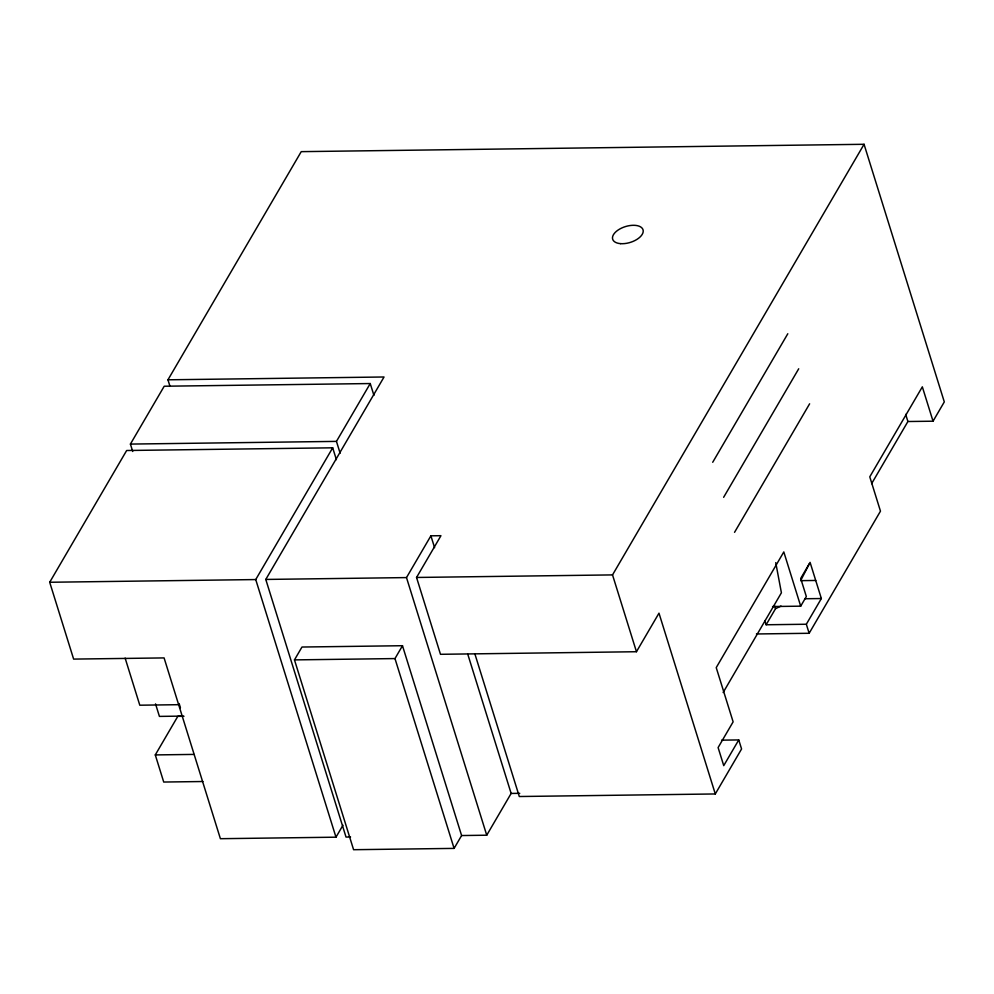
<?xml version="1.0" encoding="UTF-8"?>
<svg xmlns="http://www.w3.org/2000/svg" width="994" height="994" viewBox="0 0 994 994"><rect width="100%" height="100%" fill="white"/><g stroke="black" fill="none" stroke-linecap="round" stroke-linejoin="round"><path stroke-width="1.49" d="M809.414 563.685L800.642 580.658L815.714 580.459M342.98 825.194L335.972 837.184L220.395 838.7L164.085 657.916L73.631 659.097L49.7 582.26L126.66 450.506L332.692 447.809L336.382 459.65M132.724 451.487L130.413 444.082L164.209 386.231L370.24 383.547L373.93 395.388M169.763 385.622L167.961 379.807L301.232 151.647L864.059 144.292L944.3 401.911L933.043 421.195L907.907 421.518L871.614 483.656M335.972 837.184L255.731 579.564L332.692 447.809M340.134 453.227L336.457 441.386L370.24 383.547M202.925 781.52L163.724 782.042L155.288 754.918L177.802 716.351L183.989 716.276M350.547 836.998L346.024 837.06L265.783 579.44L384.044 376.987L167.961 379.807M294.472 659.892L301.977 647.032L402.483 645.715L461.601 835.544L454.096 848.391L353.591 849.708L294.472 659.892L394.978 658.575L402.483 645.715M461.601 835.544L486.737 835.208L406.496 577.589L430.899 535.816L440.951 535.691L416.548 577.464L440.479 654.3L636.458 651.729L658.985 613.174L715.295 793.957L519.303 796.517L474.995 654.263M636.458 651.729L612.528 574.905L864.059 144.292M486.737 835.208L511.14 793.436L467.789 654.263M712.71 462.285L787.807 333.736M723.632 497.311L798.716 368.774M734.541 532.337L809.625 403.8M723.147 692.532L781.408 592.797L775.742 562.629M772.562 606.526L800.704 606.166L806.333 596.524L800.704 578.446L810.085 562.38L821.355 598.537L806.333 624.244L766.125 624.766L775.519 608.701L781.035 606.079M721.582 740.157L738.753 739.934L723.744 765.641L718.103 747.563L733.125 721.855L716.227 667.62L783.806 551.931L800.704 606.166M715.295 793.957L741.574 748.967L738.753 739.934M756.434 633.973L809.153 633.277L880.473 511.164L869.775 476.822L922.333 386.84L933.043 421.195M130.413 444.082L336.457 441.386M49.7 582.26L255.731 579.564M265.783 579.44L406.496 577.589M416.548 577.464L612.528 574.905M805.09 598.748L821.355 598.537M178.237 704.696L139.794 705.206L125.132 658.115M183.033 716.09L159.425 716.401L155.524 703.889M155.288 754.918L194.004 754.409M511.14 793.436L519.75 793.324M905.683 414.361L907.907 421.518M806.333 624.244L809.153 633.277M774.649 605.918L775.519 608.701M764.833 620.591L766.125 624.766M430.899 535.816L434.589 547.669M394.978 658.575L454.096 848.391M179.144 703.578L180.436 707.753M620.641 243.654A15.892 8.275 -17.3 0 0 643.217 230.807A15.892 8.275 -17.3 0 0 619.709 229.042A15.892 8.275 -17.3 0 0 620.641 243.654"/></g></svg>
